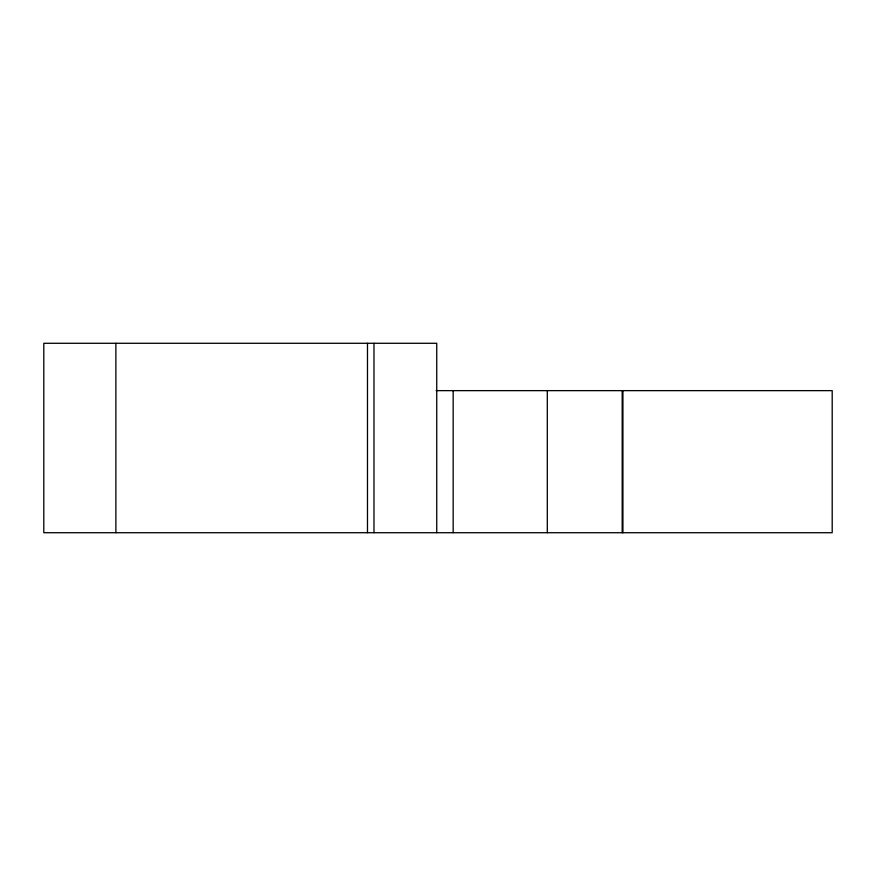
<?xml version="1.0" encoding="UTF-8"?>
<svg xmlns="http://www.w3.org/2000/svg" width="876" height="876" viewBox="0 0 876 876"><rect width="100%" height="100%" fill="white"/><g stroke="black" fill="none" stroke-linecap="round" stroke-linejoin="round"><path stroke-width="1.31" d="M436.149 390.641L832.2 390.641L832.2 532.717L43.8 532.717L43.8 343.282L436.741 343.282L436.741 532.717M622.924 390.641L622.924 532.717M622.19 390.641L622.19 532.717M547.303 390.641L547.303 532.717M453.166 390.641L453.166 532.717M373.986 343.282L373.986 532.717M367.482 343.282L367.482 532.717M115.873 343.282L115.873 532.717"/></g></svg>
